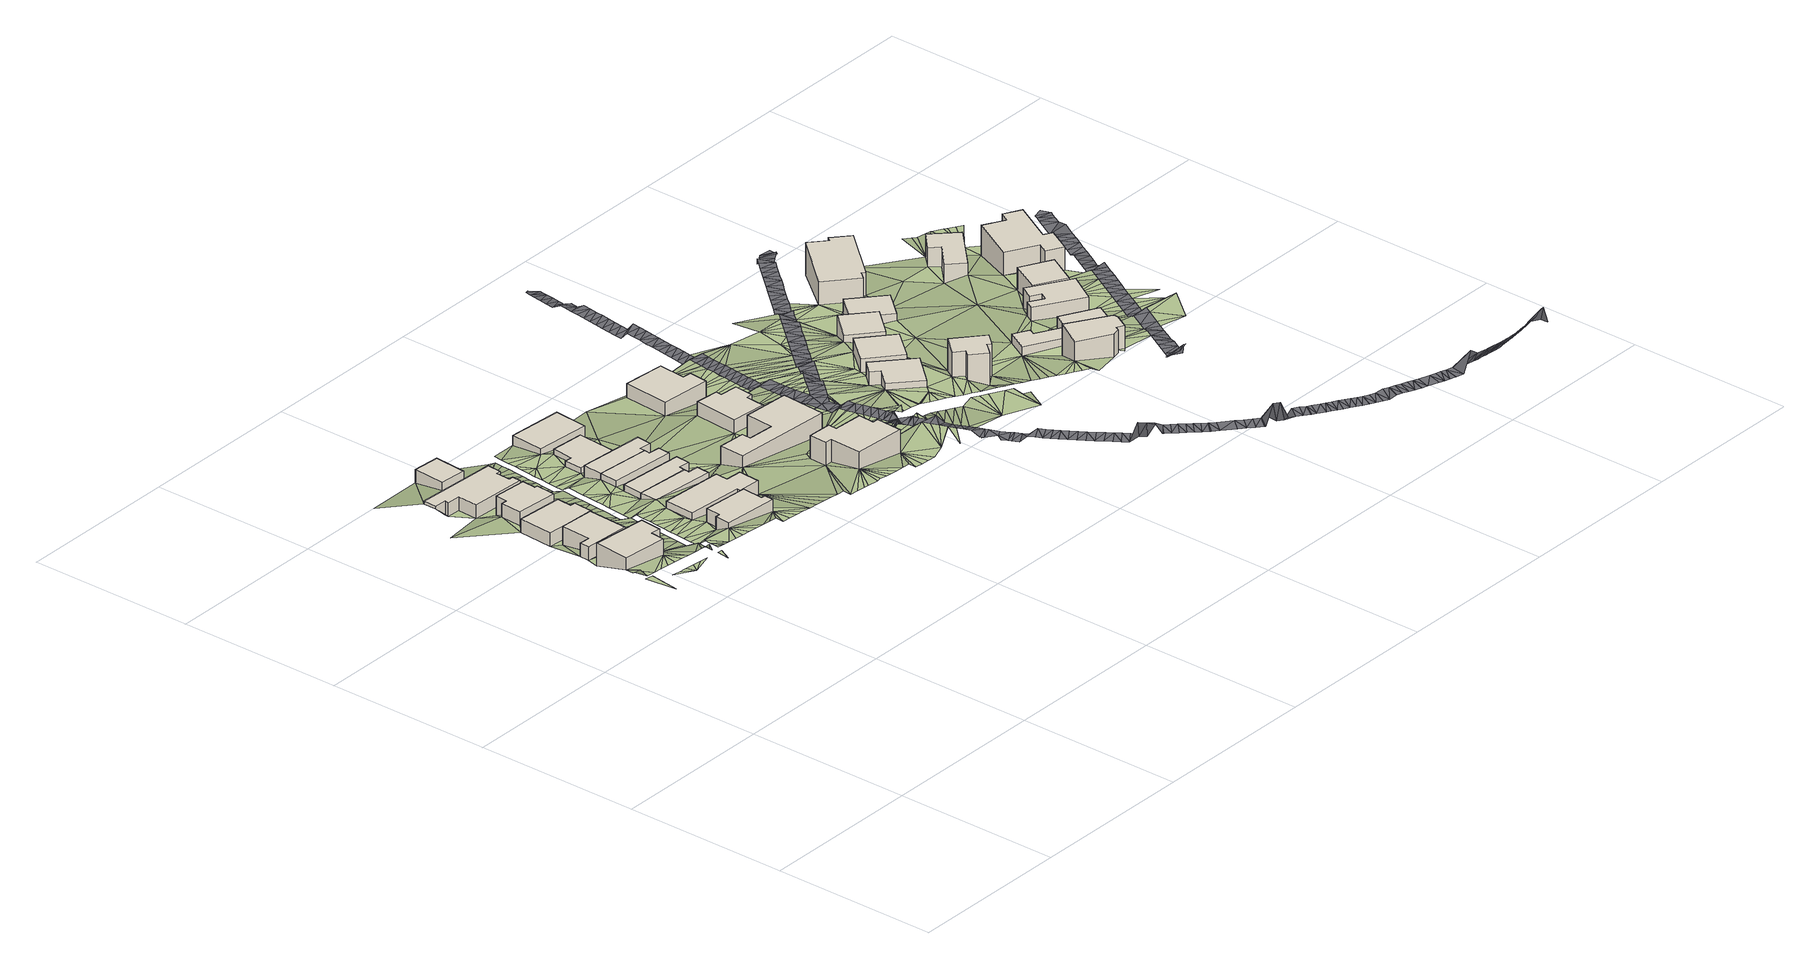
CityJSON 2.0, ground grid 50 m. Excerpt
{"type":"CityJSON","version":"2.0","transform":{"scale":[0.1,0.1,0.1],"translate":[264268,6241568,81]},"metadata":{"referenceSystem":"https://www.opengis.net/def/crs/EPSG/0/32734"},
"CityObjects":{
"building1":{"type":"Building","geometry":[{"type":"MultiSurface","lod":"1","boundaries":[[[0,1,2,3]],[[1,4,5,2]],[[4,6,7,5]],[[6,8,9,7]],[[8,10,11,9]],[[10,0,3,11]],[[3,2,5,7,9,11]]]}]},
"building2":{"type":"Building","geometry":[{"type":"MultiSurface","lod":"1","boundaries":[[[12,13,14,15]],[[13,16,17,14]],[[16,18,19,17]],[[18,20,21,19]],[[20,22,23,21]],[[22,12,15,23]],[[15,14,17,19,21,23]]]}]},
"building3":{"type":"Building","geometry":[{"type":"MultiSurface","lod":"1","boundaries":[[[24,25,26,27]],[[25,28,29,26]],[[28,30,31,29]],[[30,32,33,31]],[[32,34,35,33]],[[34,24,27,35]],[[27,26,29,31,33,35]]]}]},
"building4":{"type":"Building","geometry":[{"type":"MultiSurface","lod":"1","boundaries":[[[36,37,38,39]],[[37,40,41,38]],[[40,42,43,41]],[[42,44,45,43]],[[44,46,47,45]],[[46,48,49,47]],[[48,50,51,49]],[[50,36,39,51]],[[39,38,41,43,45,47,49,51]]]}]},
"building5":{"type":"Building","geometry":[{"type":"MultiSurface","lod":"1","boundaries":[[[52,53,54,55]],[[53,56,57,54]],[[56,58,59,57]],[[58,60,61,59]],[[60,62,63,61]],[[62,64,65,63]],[[64,66,67,65]],[[66,68,69,67]],[[68,70,71,69]],[[70,72,73,71]],[[72,74,75,73]],[[74,52,55,75]],[[55,54,57,59,61,63,65,67,69,71,73,75]]]}]},
"building6":{"type":"Building","geometry":[{"type":"MultiSurface","lod":"1","boundaries":[[[76,77,78,79]],[[77,80,81,78]],[[80,82,83,81]],[[82,76,79,83]],[[79,78,81,83]]]}]},
"building7":{"type":"Building","geometry":[{"type":"MultiSurface","lod":"1","boundaries":[[[84,85,86,87]],[[85,88,89,86]],[[88,90,91,89]],[[90,92,93,91]],[[92,94,95,93]],[[94,96,97,95]],[[96,98,99,97]],[[98,84,87,99]],[[87,86,89,91,93,95,97,99]]]}]},
"building8":{"type":"Building","geometry":[{"type":"MultiSurface","lod":"1","boundaries":[[[100,101,102,103]],[[101,104,105,102]],[[104,106,107,105]],[[106,108,109,107]],[[108,110,111,109]],[[110,112,113,111]],[[112,114,115,113]],[[114,100,103,115]],[[103,102,105,107,109,111,113,115]]]}]},
"building9":{"type":"Building","geometry":[{"type":"MultiSurface","lod":"1","boundaries":[[[116,117,118,119]],[[117,120,121,118]],[[120,122,123,121]],[[122,124,125,123]],[[124,126,127,125]],[[126,116,119,127]],[[119,118,121,123,125,127]]]}]},
"building10":{"type":"Building","geometry":[{"type":"MultiSurface","lod":"1","boundaries":[[[116,126,127,119]],[[126,128,129,127]],[[128,130,131,129]],[[130,132,133,131]],[[132,134,135,133]],[[134,116,119,135]],[[119,127,129,131,133,135]]]}]},
"building11":{"type":"Building","geometry":[{"type":"MultiSurface","lod":"1","boundaries":[[[136,137,138,139]],[[137,140,141,138]],[[140,142,143,141]],[[142,144,145,143]],[[144,146,147,145]],[[146,136,139,147]],[[139,138,141,143,145,147]]]}]},
"building12":{"type":"Building","geometry":[{"type":"MultiSurface","lod":"1","boundaries":[[[137,136,139,138]],[[136,148,149,139]],[[148,150,151,149]],[[150,152,153,151]],[[152,154,155,153]],[[154,137,138,155]],[[138,139,149,151,153,155]]]}]},
"building13":{"type":"Building","geometry":[{"type":"MultiSurface","lod":"1","boundaries":[[[156,157,158,159]],[[157,160,161,158]],[[160,162,163,161]],[[162,164,165,163]],[[164,166,167,165]],[[166,156,159,167]],[[159,158,161,163,165,167]]]}]},
"building14":{"type":"Building","geometry":[{"type":"MultiSurface","lod":"1","boundaries":[[[168,169,170,171]],[[169,172,173,170]],[[172,174,175,173]],[[174,168,171,175]],[[171,170,173,175]]]}]},
"building15":{"type":"Building","geometry":[{"type":"MultiSurface","lod":"1","boundaries":[[[176,177,178,179]],[[177,180,181,178]],[[180,182,183,181]],[[182,184,185,183]],[[184,186,187,185]],[[186,188,189,187]],[[188,190,191,189]],[[190,176,179,191]],[[179,178,181,183,185,187,189,191]]]}]},
"building16":{"type":"Building","geometry":[{"type":"MultiSurface","lod":"1","boundaries":[[[192,193,194,195]],[[193,196,197,194]],[[196,198,199,197]],[[198,200,201,199]],[[200,202,203,201]],[[204,205,206,203]],[[205,207,208,206]],[[207,209,210,208]],[[209,211,212,210]],[[211,192,195,212]],[[195,194,197,199,201,203,206,208,210,212]]]}]},
"building17":{"type":"Building","geometry":[{"type":"MultiSurface","lod":"1","boundaries":[[[213,214,215,216]],[[214,217,218,215]],[[217,219,220,218]],[[219,221,222,220]],[[221,223,224,222]],[[223,225,226,224]],[[225,227,228,226]],[[227,213,216,228]],[[216,215,218,220,222,224,226,228]]]}]},
"building18":{"type":"Building","geometry":[{"type":"MultiSurface","lod":"1","boundaries":[[[229,230,231,232]],[[230,233,234,231]],[[233,235,236,234]],[[235,237,238,236]],[[237,239,240,238]],[[239,229,232,240]],[[232,231,234,236,238,240]]]}]},
"building19":{"type":"Building","geometry":[{"type":"MultiSurface","lod":"1","boundaries":[[[241,242,243,244]],[[242,245,246,243]],[[245,247,248,246]],[[247,249,250,248]],[[249,251,252,250]],[[251,241,244,252]],[[244,243,246,248,250,252]]]}]},
"building20":{"type":"Building","geometry":[{"type":"MultiSurface","lod":"1","boundaries":[[[253,254,255,256]],[[254,257,258,255]],[[257,259,260,258]],[[259,253,256,260]],[[256,255,258,260]]]}]},
"building21":{"type":"Building","geometry":[{"type":"MultiSurface","lod":"1","boundaries":[[[261,262,263,264]],[[262,265,266,263]],[[265,267,268,266]],[[267,269,270,268]],[[269,271,272,270]],[[271,273,274,272]],[[273,275,276,274]],[[275,261,264,276]],[[264,263,266,268,270,272,274,276]]]}]},
"building22":{"type":"Building","geometry":[{"type":"MultiSurface","lod":"1","boundaries":[[[277,278,279,280]],[[278,281,282,279]],[[281,283,284,282]],[[283,277,280,284]],[[280,279,282,284]]]}]},
"building23":{"type":"Building","geometry":[{"type":"MultiSurface","lod":"1","boundaries":[[[285,286,287,288]],[[286,289,290,287]],[[289,291,292,290]],[[291,293,294,292]],[[293,295,296,294]],[[295,297,298,296]],[[297,299,300,298]],[[299,285,288,300]],[[288,287,290,292,294,296,298,300]]]}]},
"building24":{"type":"Building","geometry":[{"type":"MultiSurface","lod":"1","boundaries":[[[301,302,303,304]],[[302,305,306,303]],[[305,307,308,306]],[[307,301,304,308]],[[304,303,306,308]]]}]},
"building25":{"type":"Building","geometry":[{"type":"MultiSurface","lod":"1","boundaries":[[[309,310,311,312]],[[310,313,314,311]],[[313,315,316,314]],[[315,317,318,316]],[[317,319,320,318]],[[319,321,322,320]],[[321,323,324,322]],[[323,325,326,324]],[[325,327,328,326]],[[327,309,312,328]],[[312,311,314,316,318,320,322,324,326,328]]]}]},
"building26":{"type":"Building","geometry":[{"type":"MultiSurface","lod":"1","boundaries":[[[329,330,331,332]],[[330,333,334,331]],[[333,335,336,334]],[[335,337,338,336]],[[337,339,340,338]],[[339,341,342,340]],[[341,343,344,342]],[[343,329,332,344]],[[332,331,334,336,338,340,342,344]]]}]},
"building27":{"type":"Building","geometry":[{"type":"MultiSurface","lod":"1","boundaries":[[[345,346,347,348]],[[346,349,350,347]],[[349,351,352,350]],[[351,353,354,352]],[[353,355,356,354]],[[355,357,358,356]],[[357,359,360,358]],[[359,345,348,360]],[[348,347,350,352,354,356,358,360]]]}]},
"building28":{"type":"Building","geometry":[{"type":"MultiSurface","lod":"1","boundaries":[[[361,362,363,364]],[[362,365,366,363]],[[365,367,368,366]],[[367,361,364,368]],[[364,363,366,368]]]}]},
"building29":{"type":"Building","geometry":[{"type":"MultiSurface","lod":"1","boundaries":[[[369,370,371,372]],[[370,373,374,371]],[[373,375,376,374]],[[375,377,378,376]],[[377,379,380,378]],[[379,369,372,380]],[[372,371,374,376,378,380]]]}]},
"building30":{"type":"Building","geometry":[{"type":"MultiSurface","lod":"1","boundaries":[[[381,382,383,384]],[[382,385,386,383]],[[385,387,388,386]],[[387,389,390,388]],[[389,391,392,390]],[[391,393,394,392]],[[393,395,396,394]],[[395,397,398,396]],[[397,399,400,398]],[[399,381,384,400]],[[384,383,386,388,390,392,394,396,398,400]]]}]},
"terrain1":{"type":"TINRelief","geometry":[{"type":"CompositeSurface","lod":"1","boundaries":[[[401,402,403]],[[401,403,404]],[[405,406,1]],[[1,406,407]],[[407,408,1]],[[4,1,408]],[[409,410,411]],[[412,4,408]],[[413,411,410]],[[20,0,414]],[[415,4,412]],[[410,416,413]],[[13,18,16]],[[13,25,18]],[[417,4,415]],[[418,416,410]],[[4,417,419]],[[410,420,418]],[[421,24,48]],[[0,10,414]],[[422,4,419]],[[414,22,20]],[[64,421,48]],[[8,6,4]],[[4,422,8]],[[8,422,423]],[[25,13,28]],[[58,56,60]],[[50,48,24]],[[22,414,10]],[[424,8,423]],[[62,60,64]],[[24,34,50]],[[425,426,427]],[[77,428,53]],[[13,12,28]],[[424,423,429]],[[425,430,426]],[[64,48,44]],[[10,8,431]],[[432,429,433]],[[44,48,46]],[[434,435,433]],[[424,436,8]],[[435,432,433]],[[424,429,432]],[[437,22,10]],[[435,434,438]],[[8,436,439]],[[431,8,439]],[[22,440,12]],[[50,34,36]],[[431,441,10]],[[442,443,444]],[[10,441,445]],[[64,44,66]],[[80,77,53]],[[446,444,447]],[[444,443,447]],[[10,445,437]],[[22,437,448]],[[32,30,34]],[[28,12,449]],[[450,451,446]],[[446,447,450]],[[22,448,440]],[[80,53,52]],[[36,34,30]],[[12,440,449]],[[452,30,28]],[[84,453,451]],[[450,84,451]],[[66,44,42]],[[449,454,28]],[[453,98,455]],[[28,454,456]],[[457,84,450]],[[455,98,458]],[[42,40,37]],[[452,28,456]],[[459,36,30]],[[457,460,84]],[[453,84,98]],[[461,458,94]],[[37,66,42]],[[462,30,452]],[[463,461,100]],[[36,464,37]],[[465,466,463]],[[467,84,460]],[[462,468,30]],[[465,469,466]],[[52,82,80]],[[468,459,30]],[[458,98,94]],[[470,469,465]],[[84,467,471]],[[70,68,74]],[[461,94,100]],[[74,72,70]],[[36,459,472]],[[463,100,465]],[[473,66,37]],[[464,36,472]],[[114,474,470]],[[84,471,475]],[[476,474,114]],[[96,94,98]],[[114,470,465]],[[37,464,473]],[[66,477,68]],[[478,476,117]],[[117,479,478]],[[74,68,480]],[[465,100,114]],[[481,66,473]],[[117,476,114]],[[482,66,481]],[[479,116,483]],[[84,475,85]],[[52,74,484]],[[66,482,477]],[[485,483,486]],[[52,487,82]],[[488,485,486]],[[68,477,480]],[[76,82,489]],[[117,116,479]],[[486,490,488]],[[490,486,491]],[[492,74,480]],[[85,475,493]],[[486,483,116]],[[492,484,74]],[[100,94,101]],[[493,494,85]],[[52,484,495]],[[52,495,496]],[[137,497,491]],[[498,52,496]],[[85,494,499]],[[137,491,486]],[[487,489,82]],[[498,487,52]],[[116,134,486]],[[497,154,500]],[[486,134,140]],[[85,499,501]],[[502,500,154]],[[101,94,92]],[[114,112,117]],[[137,486,140]],[[164,503,502]],[[501,504,85]],[[497,137,154]],[[505,506,507]],[[508,507,506]],[[162,505,503]],[[92,90,88]],[[85,504,509]],[[506,510,508]],[[164,502,154]],[[506,511,510]],[[512,88,85]],[[509,512,85]],[[505,162,506]],[[162,503,164]],[[92,104,101]],[[88,106,92]],[[513,511,168]],[[168,511,506]],[[134,142,140]],[[514,513,168]],[[88,512,106]],[[92,106,104]],[[120,117,112]],[[157,506,162]],[[515,516,514]],[[512,517,106]],[[168,506,157]],[[164,154,166]],[[162,160,157]],[[514,168,515]],[[517,518,106]],[[112,110,108]],[[519,106,518]],[[134,132,142]],[[112,108,120]],[[106,520,108]],[[126,124,122]],[[106,519,521]],[[130,128,126]],[[126,122,130]],[[157,156,168]],[[152,166,154]],[[520,106,190]],[[108,520,190]],[[120,108,190]],[[122,120,188]],[[146,144,136]],[[188,130,122]],[[142,132,522]],[[150,148,136]],[[156,169,168]],[[188,132,130]],[[150,136,144]],[[522,144,142]],[[207,106,521]],[[190,188,120]],[[150,144,522]],[[132,188,522]],[[521,523,207]],[[166,524,156]],[[207,190,106]],[[166,152,524]],[[525,207,523]],[[211,525,526]],[[169,156,524]],[[527,211,526]],[[527,528,211]],[[169,524,172]],[[225,150,522]],[[211,207,525]],[[528,529,211]],[[522,188,225]],[[211,529,530]],[[207,205,190]],[[223,152,150]],[[531,211,530]],[[532,190,205]],[[531,533,211]],[[152,239,524]],[[186,225,188]],[[533,534,211]],[[211,209,207]],[[186,184,182]],[[535,172,524]],[[211,534,536]],[[532,176,190]],[[150,225,223]],[[186,182,180]],[[205,204,532]],[[211,536,192]],[[225,186,180]],[[152,223,239]],[[535,524,239]],[[536,537,192]],[[192,537,538]],[[204,176,532]],[[200,198,204]],[[539,192,538]],[[180,227,225]],[[539,540,192]],[[540,541,192]],[[176,204,198]],[[239,237,535]],[[193,198,196]],[[541,542,192]],[[227,180,177]],[[239,223,221]],[[198,193,543]],[[192,544,193]],[[198,543,176]],[[227,214,213]],[[177,214,227]],[[229,239,221]],[[542,544,192]],[[221,219,217]],[[545,535,237]],[[176,546,177]],[[543,193,547]],[[217,229,221]],[[548,193,549]],[[193,548,547]],[[543,550,176]],[[549,193,551]],[[551,193,552]],[[552,193,553]],[[193,554,553]],[[193,555,554]],[[555,193,544]],[[556,214,177]],[[176,550,557]],[[557,558,176]],[[558,559,176]],[[559,546,176]],[[542,560,544]],[[561,560,542]],[[561,542,562]],[[563,562,542]],[[564,217,214]],[[546,565,177]],[[566,567,563]],[[177,565,568]],[[545,237,235]],[[569,177,568]],[[547,570,543]],[[571,543,570]],[[543,571,572]],[[573,543,572]],[[574,177,569]],[[575,543,573]],[[575,576,543]],[[577,177,574]],[[543,576,578]],[[578,579,543]],[[579,550,543]],[[556,177,577]],[[553,554,580]],[[580,554,581]],[[575,573,582]],[[583,581,554]],[[582,584,575]],[[585,583,554]],[[233,230,235]],[[214,556,586]],[[229,217,587]],[[588,214,586]],[[589,214,588]],[[564,214,589]],[[590,217,564]],[[217,590,591]],[[592,217,591]],[[587,217,592]],[[230,229,593]],[[594,595,596]],[[597,598,599]],[[600,595,601]],[[229,587,602]],[[595,600,596]],[[603,604,597]],[[599,603,597]],[[605,229,602]],[[606,235,230]],[[607,608,601]],[[601,608,600]],[[604,609,610]],[[605,611,229]],[[604,603,609]],[[612,613,610]],[[229,611,593]],[[614,615,607]],[[607,616,608]],[[617,618,619]],[[545,235,620]],[[610,609,621]],[[617,622,618]],[[615,616,607]],[[614,623,624]],[[625,230,593]],[[610,621,612]],[[626,627,628]],[[612,629,613]],[[630,230,625]],[[619,631,617]],[[623,632,633]],[[627,626,634]],[[630,635,230]],[[636,637,638]],[[615,614,639]],[[640,641,632]],[[230,635,606]],[[613,247,642]],[[627,643,644]],[[642,247,645]],[[646,645,247]],[[647,640,636]],[[627,634,643]],[[643,648,644]],[[624,639,614]],[[646,247,619]],[[235,606,620]],[[648,649,650]],[[247,613,629]],[[623,633,624]],[[619,247,631]],[[649,648,643]],[[620,651,545]],[[652,650,653]],[[630,625,654]],[[651,655,545]],[[633,632,641]],[[630,654,635]],[[655,656,545]],[[629,657,247]],[[636,638,647]],[[649,653,650]],[[652,658,659]],[[545,656,660]],[[641,640,647]],[[661,247,657]],[[662,659,663]],[[658,652,653]],[[662,663,664]],[[665,631,242]],[[661,666,247]],[[664,667,668]],[[669,247,666]],[[242,670,665]],[[658,663,659]],[[631,247,242]],[[671,668,672]],[[673,669,674]],[[674,675,673]],[[676,670,242]],[[647,638,677]],[[673,675,678]],[[667,664,663]],[[247,669,673]],[[679,680,671]],[[681,677,638]],[[676,242,682]],[[678,683,673]],[[680,684,685]],[[668,667,672]],[[686,681,638]],[[687,673,683]],[[688,689,685]],[[249,247,673]],[[671,672,679]],[[690,673,687]],[[247,245,242]],[[691,638,692]],[[638,691,686]],[[693,682,254]],[[689,694,695]],[[696,697,695]],[[241,682,242]],[[690,249,673]],[[697,696,698]],[[680,679,684]],[[696,699,698]],[[700,693,701]],[[696,702,699]],[[241,254,682]],[[703,702,696]],[[684,688,685]],[[701,704,700]],[[696,705,703]],[[254,701,693]],[[262,690,706]],[[249,690,262]],[[691,692,707]],[[694,689,688]],[[701,708,704]],[[694,696,695]],[[709,267,706]],[[692,710,707]],[[708,701,711]],[[712,267,709]],[[692,713,710]],[[706,267,262]],[[241,257,254]],[[262,251,249]],[[714,269,712]],[[712,269,267]],[[253,701,254]],[[711,701,253]],[[251,257,241]],[[267,265,262]],[[253,715,711]],[[714,716,269]],[[696,694,717]],[[715,253,718]],[[719,269,716]],[[694,720,717]],[[261,251,262]],[[717,720,721]],[[722,696,717]],[[278,723,718]],[[719,273,269]],[[273,719,724]],[[718,253,278]],[[725,717,721]],[[723,278,726]],[[259,257,251]],[[271,269,273]],[[727,273,724]],[[717,725,728]],[[251,261,259]],[[729,726,278]],[[717,728,722]],[[278,730,729]],[[731,722,728]],[[278,253,281]],[[261,275,732]],[[731,733,722]],[[253,259,281]],[[327,727,734]],[[273,727,327]],[[278,277,730]],[[735,722,733]],[[734,736,327]],[[277,737,730]],[[259,261,738]],[[722,739,740]],[[275,273,327]],[[741,327,736]],[[722,735,739]],[[738,261,732]],[[277,742,737]],[[741,743,299]],[[327,732,275]],[[299,743,744]],[[745,742,277]],[[281,259,738]],[[746,740,739]],[[299,744,747]],[[277,748,745]],[[327,741,299]],[[747,749,299]],[[748,277,750]],[[749,751,299]],[[327,325,732]],[[738,283,281]],[[738,732,325]],[[283,302,277]],[[750,277,752]],[[299,751,285]],[[327,299,297]],[[752,277,302]],[[753,750,752]],[[305,302,283]],[[738,305,283]],[[330,754,753]],[[302,301,752]],[[754,330,755]],[[330,753,752]],[[756,755,330]],[[297,309,327]],[[757,756,330]],[[330,752,301]],[[321,319,323]],[[330,758,757]],[[759,738,325]],[[289,760,291]],[[325,323,359]],[[759,305,738]],[[330,301,333]],[[309,297,295]],[[761,323,319]],[[333,301,307]],[[359,323,761]],[[325,359,357]],[[305,759,307]],[[293,291,762]],[[295,293,309]],[[319,317,761]],[[325,357,759]],[[307,337,333]],[[337,335,333]],[[309,293,763]],[[764,293,762]],[[309,313,310]],[[293,764,763]],[[763,313,309]],[[317,345,761]],[[765,337,307]],[[345,359,761]],[[355,351,357]],[[766,313,763]],[[349,357,351]],[[315,345,317]],[[349,759,357]],[[307,759,379]],[[351,355,353]],[[313,766,767]],[[315,313,767]],[[765,307,379]],[[337,765,339]],[[767,768,315]],[[349,365,759]],[[769,770,771]],[[772,315,768]],[[315,773,345]],[[772,773,315]],[[346,367,349]],[[349,367,365]],[[771,770,774]],[[369,379,759]],[[369,759,365]],[[773,775,345]],[[776,345,775]],[[367,346,361]],[[346,345,777]],[[765,379,375]],[[777,345,776]],[[765,375,339]],[[778,774,779]],[[779,774,770]],[[778,779,780]],[[365,389,369]],[[781,782,780]],[[379,377,375]],[[346,777,783]],[[784,361,346]],[[781,785,782]],[[786,346,783]],[[375,373,339]],[[780,779,781]],[[787,785,781]],[[346,786,788]],[[389,365,789]],[[361,784,362]],[[346,788,784]],[[365,362,393]],[[787,790,791]],[[789,365,393]],[[369,389,387]],[[791,790,792]],[[362,784,793]],[[391,389,789]],[[370,369,387]],[[794,362,793]],[[393,362,395]],[[393,391,789]],[[795,362,794]],[[795,395,362]],[[370,796,373]],[[797,798,373]],[[370,387,796]],[[799,797,373]],[[796,800,373]],[[799,373,801]],[[801,373,800]],[[382,796,387]],[[382,387,385]],[[796,802,800]],[[796,803,802]],[[796,804,803]],[[796,805,804]],[[796,806,805]],[[807,806,796]]]}]},
"road1":{"type":"Road","geometry":[{"type":"MultiSurface","lod":"1","boundaries":[[[631,626,808]],[[665,634,626]],[[808,809,617]],[[665,626,631]],[[649,643,670]],[[670,643,634]],[[665,670,634]],[[631,808,617]],[[809,622,617]],[[682,649,676]],[[693,658,653]],[[649,682,653]],[[676,649,670]],[[663,693,700]],[[658,693,663]],[[682,693,653]],[[667,700,704]],[[663,700,667]],[[711,679,672]],[[672,667,708]],[[711,684,679]],[[684,715,718]],[[715,684,711]],[[684,718,688]],[[711,672,708]],[[704,708,667]],[[688,718,694]],[[721,720,729]],[[723,720,694]],[[729,725,721]],[[726,720,723]],[[726,729,720]],[[725,737,728]],[[737,725,730]],[[730,725,729]],[[731,737,742]],[[728,737,731]],[[745,735,733]],[[733,731,745]],[[748,739,735]],[[753,746,739]],[[750,739,748]],[[748,735,745]],[[742,745,731]],[[723,694,718]],[[753,810,746]],[[755,811,810]],[[810,753,754]],[[753,739,750]],[[756,811,755]],[[755,810,754]],[[811,756,812]],[[812,756,813]],[[814,815,816]],[[813,758,815]],[[816,815,758]],[[817,818,819]],[[819,818,814]],[[816,819,814]],[[758,813,757]],[[756,757,813]],[[820,821,817]],[[822,823,821]],[[821,820,824]],[[820,817,819]],[[823,822,825]],[[824,822,821]],[[822,826,825]],[[827,825,828]],[[829,830,831]],[[831,827,832]],[[828,832,827]],[[830,833,834]],[[833,830,829]],[[829,831,832]],[[825,826,828]],[[835,833,836]],[[837,834,838]],[[834,839,838]],[[839,834,833]],[[839,833,835]],[[840,841,842]],[[841,835,836]],[[840,842,843]],[[844,841,836]],[[842,845,843]],[[843,845,846]],[[841,844,842]]]}]},
"road2":{"type":"Road","geometry":[{"type":"MultiSurface","lod":"1","boundaries":[[[579,642,550]],[[576,610,578]],[[579,578,613]],[[847,548,549]],[[551,847,549]],[[847,552,553]],[[551,552,847]],[[571,847,572]],[[847,570,547]],[[570,847,571]],[[582,573,847]],[[847,547,548]],[[847,584,582]],[[847,573,572]],[[575,584,598]],[[576,575,604]],[[809,574,569]],[[568,809,569]],[[808,577,574]],[[644,589,588]],[[589,650,564]],[[556,644,586]],[[588,586,644]],[[577,628,556]],[[565,809,568]],[[546,619,565]],[[559,646,546]],[[645,558,557]],[[550,645,557]],[[559,558,645]],[[618,622,809]],[[644,648,589]],[[628,577,808]],[[809,808,574]],[[626,628,808]],[[556,627,644]],[[556,628,627]],[[809,565,618]],[[650,589,648]],[[580,847,553]],[[848,637,849]],[[849,640,567]],[[850,851,852]],[[853,852,854]],[[848,853,855]],[[623,561,632]],[[614,560,561]],[[632,562,563]],[[567,632,563]],[[561,562,632]],[[614,561,623]],[[854,852,851]],[[856,857,858]],[[859,860,857]],[[857,861,858]],[[862,858,863]],[[640,632,567]],[[849,636,640]],[[855,853,854]],[[862,855,854]],[[636,849,637]],[[637,848,855]],[[854,858,862]],[[847,581,583]],[[847,583,585]],[[864,585,554]],[[595,554,555]],[[585,864,847]],[[578,610,613]],[[618,565,619]],[[642,579,613]],[[619,546,646]],[[645,550,642]],[[645,646,559]],[[584,847,598]],[[581,847,580]],[[595,594,554]],[[555,601,595]],[[594,864,554]],[[601,555,607]],[[614,607,544]],[[544,560,614]],[[604,610,576]],[[597,604,575]],[[596,864,594]],[[598,847,599]],[[575,598,597]],[[555,544,607]],[[592,591,662]],[[587,592,662]],[[662,602,587]],[[668,605,602]],[[605,671,611]],[[593,611,680]],[[625,593,685]],[[635,654,695]],[[697,606,635]],[[689,654,625]],[[591,590,652]],[[591,652,659]],[[591,659,662]],[[671,605,668]],[[664,602,662]],[[668,602,664]],[[655,651,699]],[[620,699,651]],[[689,625,685]],[[698,620,606]],[[680,685,593]],[[671,680,611]],[[656,655,699]],[[652,590,650]],[[656,703,660]],[[865,866,867]],[[868,869,867]],[[870,871,869]],[[660,705,865]],[[872,873,874]],[[875,873,872]],[[876,877,875]],[[877,878,879]],[[871,870,874]],[[654,689,695]],[[590,564,650]],[[606,697,698]],[[620,698,699]],[[702,703,656]],[[703,705,660]],[[656,699,702]],[[880,881,882]],[[883,884,881]],[[885,886,887]],[[884,888,886]],[[867,866,868]],[[705,866,865]],[[697,635,695]],[[889,874,870]],[[874,889,872]],[[878,877,876]],[[875,872,890]],[[868,870,869]],[[891,880,882]],[[879,878,891]],[[883,888,884]],[[887,886,888]],[[881,880,883]],[[882,879,891]],[[876,875,890]],[[885,887,892]],[[893,894,895]],[[896,894,893]],[[897,898,899]],[[899,900,901]],[[895,902,903]],[[904,905,906]],[[907,908,901]],[[909,905,904]],[[909,910,911]],[[906,908,912]],[[898,897,896]],[[893,913,896]],[[893,895,903]],[[900,899,914]],[[914,899,898]],[[913,898,896]],[[907,912,908]],[[901,900,907]],[[912,904,906]],[[909,915,910]],[[916,911,910]],[[909,904,915]],[[903,902,892]],[[902,885,892]],[[917,918,859]],[[919,920,921]],[[920,922,921]],[[923,924,919]],[[925,926,927]],[[928,926,925]],[[929,930,931]],[[922,920,931]],[[928,930,932]],[[920,919,924]],[[919,933,923]],[[934,935,936]],[[937,934,936]],[[938,939,940]],[[934,937,939]],[[941,940,942]],[[923,943,944]],[[943,923,933]],[[944,943,945]],[[945,935,934]],[[945,943,935]],[[939,938,934]],[[940,941,938]],[[942,946,941]],[[947,948,949]],[[948,950,951]],[[952,953,949]],[[947,949,953]],[[954,955,952]],[[956,957,958]],[[959,951,950]],[[960,948,947]],[[956,959,957]],[[960,950,948]],[[954,961,955]],[[962,963,964]],[[965,963,962]],[[929,932,930]],[[931,966,929]],[[931,920,966]],[[926,928,932]],[[953,952,955]],[[955,964,967]],[[926,965,927]],[[963,965,968]],[[967,964,963]],[[926,968,965]],[[955,961,964]],[[969,970,971]],[[972,973,974]],[[975,969,971]],[[972,976,973]],[[977,978,979]],[[979,980,977]],[[970,981,982]],[[969,975,974]],[[981,980,982]],[[973,976,983]],[[977,942,978]],[[984,985,986]],[[987,988,985]],[[984,986,983]],[[987,989,988]],[[969,990,970]],[[969,974,991]],[[983,986,992]],[[992,973,983]],[[974,973,991]],[[942,977,946]],[[993,980,981]],[[994,988,995]],[[996,985,988]],[[977,980,993]],[[986,985,996]],[[990,981,970]],[[997,998,995]],[[999,998,997]],[[1000,1001,1002]],[[998,999,1001]],[[1000,1002,1003]],[[1001,1000,1004]],[[1004,998,1001]],[[1005,1006,1003]],[[1007,1006,1005]],[[1006,1000,1003]],[[1003,1008,1005]],[[995,998,994]],[[995,988,989]],[[1009,1010,1011]],[[1012,1013,1009]],[[1012,1014,1015]],[[1016,1015,1017]],[[1009,1014,1012]],[[1010,1009,1013]],[[1018,1019,1020]],[[1021,1018,1022]],[[1011,1021,1023]],[[1021,1011,1010]],[[1023,1021,1022]],[[1019,1018,1021]],[[1024,1025,1026]],[[1027,1025,1028]],[[1029,1024,1030]],[[1024,1026,1030]],[[1030,1031,1029]],[[1015,1032,1012]],[[1033,1028,1017]],[[1015,1016,1032]],[[1028,1033,1027]],[[1016,1017,1028]],[[1025,1034,1028]],[[1025,1024,1034]],[[1035,1036,1037]],[[1036,1038,1037]],[[1039,1040,1041]],[[1036,1035,1041]],[[1042,1043,1039]],[[1038,918,1037]],[[857,860,861]],[[863,858,861]],[[860,859,918]],[[1043,1042,1044]],[[918,917,1037]],[[1045,1046,1047]],[[1048,1045,1049]],[[1020,1048,1049]],[[1020,1050,1048]],[[1020,1019,1050]],[[1046,1045,1048]],[[1051,1036,1041]],[[1041,1040,1051]],[[1052,1043,1047]],[[1052,1047,1046]],[[1039,1043,1040]],[[1047,1043,1044]],[[1053,1031,1054]],[[1055,1056,1057]],[[1058,1055,1057]],[[1059,1060,1061]],[[1058,1061,1060]],[[1062,1059,1061]],[[1063,1064,1065]],[[1066,1067,1064]],[[1056,1055,1065]],[[1058,1068,1055]],[[1058,1060,1068]],[[1055,1063,1065]],[[1062,1069,1059]],[[1070,1071,1072]],[[1073,1071,1070]],[[957,1074,958]],[[959,1075,957]],[[959,950,1075]],[[1074,1073,958]],[[1069,1076,1059]],[[1076,1069,1077]],[[1076,1077,1078]],[[1071,1077,1072]],[[1071,1078,1077]],[[1073,1079,1071]],[[1073,1074,1079]],[[1080,1081,1082]],[[1083,1081,1080]],[[1066,1083,1067]],[[1066,1064,1084]],[[1064,1063,1084]],[[1066,1085,1083]],[[1031,1053,1029]],[[1085,1081,1083]],[[1086,1054,1081]],[[1086,1053,1054]],[[1082,1081,1054]]]}]},
"road3":{"type":"Road","geometry":[{"type":"MultiSurface","lod":"1","boundaries":[[[1087,1088,1089]],[[1090,1089,1091]],[[1090,1092,1093]],[[1094,1093,1095]],[[1095,1096,1094]],[[1091,1089,1088]],[[1097,1091,1088]],[[1092,1098,1093]],[[1099,1096,1095]],[[1099,1100,1096]],[[1098,1095,1093]],[[1100,1099,1101]],[[1102,764,762]],[[1102,763,764]],[[1100,1101,762]],[[769,763,1102]],[[763,771,766]],[[763,769,771]],[[766,771,774]],[[1102,762,1103]],[[1101,1103,762]],[[1092,1090,1091]],[[780,772,768]],[[782,773,772]],[[768,767,778]],[[774,778,767]],[[782,772,780]],[[780,768,778]],[[773,782,785]],[[777,776,791]],[[785,776,775]],[[777,791,783]],[[786,783,792]],[[785,787,776]],[[775,773,785]],[[766,774,767]],[[792,783,791]],[[1104,784,788]],[[792,1105,786]],[[1105,1104,788]],[[1106,784,1104]],[[786,1105,788]],[[784,1106,793]],[[795,794,1107]],[[1108,1109,795]],[[794,793,1110]],[[1109,1111,1112]],[[1113,1114,1112]],[[1107,1115,795]],[[1107,794,1110]],[[793,1106,1110]],[[1111,1109,1108]],[[1113,1116,1114]],[[1112,1111,1113]],[[1108,795,1115]],[[1117,1116,1118]],[[1116,1117,1114]],[[1119,1120,1121]],[[1122,1123,1124]],[[1119,1124,1123]],[[1118,1121,1120]],[[1124,1125,1122]],[[1121,1124,1119]],[[1120,1117,1118]],[[1122,1125,1126]],[[1127,1126,1128]],[[1127,1129,1130]],[[1129,1131,1130]],[[1132,1127,1128]],[[1126,1125,1128]],[[1127,1132,1129]],[[1133,1134,1135]],[[1136,1131,1129]],[[1131,1136,1134]],[[1135,1134,1137]],[[1138,1133,1135]],[[1137,1134,1136]],[[776,787,791]]]}]}
},
"vertices":[
[134,1137,218],[124,1029,251],[124,1029,287],[134,1137,287],[261,1017,239],[261,1017,287],[265,1059,218],[265,1059,287],[294,1056,218],[294,1056,287],[300,1122,218],[300,1122,287],
[288,1285,202],[182,1291,202],[182,1291,259],[288,1285,259],[177,1199,218],[177,1199,259],[144,1201,218],[144,1201,259],[143,1171,218],[143,1171,259],[282,1163,218],[282,1163,259],
[164,1416,202],[156,1311,202],[156,1311,243],[164,1416,243],[312,1300,202],[312,1300,243],[316,1360,202],[316,1360,243],[300,1361,202],[300,1361,243],[303,1406,202],[303,1406,243],
[318,1432,202],[322,1491,202],[322,1491,243],[318,1432,243],[313,1492,202],[313,1492,243],[316,1534,184],[316,1534,243],[214,1541,184],[214,1541,243],[211,1504,202],[211,1504,243],[193,1505,202],[193,1505,243],[189,1441,202],[189,1441,243],
[345,1675,184],[98,1688,217],[98,1688,225],[345,1675,225],[96,1647,217],[96,1647,225],[133,1645,184],[133,1645,225],[132,1634,184],[132,1634,225],[173,1632,184],[173,1632,225],[170,1571,184],[170,1571,225],[339,1562,184],[339,1562,225],[340,1589,184],[340,1589,225],[327,1589,184],[327,1589,225],[329,1633,184],[329,1633,225],[343,1632,184],[343,1632,225],
[311,1820,168],[231,1826,168],[231,1826,209],[311,1820,209],[224,1730,184],[224,1730,209],[304,1724,184],[304,1724,209],
[504,997,218],[670,985,197],[670,985,233],[504,997,233],[672,1013,197],[672,1013,233],[659,1014,197],[659,1014,233],[664,1078,171],[664,1078,233],[525,1088,192],[525,1088,233],[521,1042,192],[521,1042,233],[508,1043,192],[508,1043,233],
[510,1125,192],[681,1114,171],[681,1114,212],[510,1125,212],[680,1102,171],[680,1102,212],[748,1098,171],[748,1098,212],[752,1163,171],[752,1163,212],[703,1166,171],[703,1166,212],[706,1204,171],[706,1204,212],[515,1216,192],[515,1216,212],
[534,1317,172],[531,1263,192],[531,1263,191],[534,1317,191],[726,1246,171],[726,1246,191],[729,1287,150],[729,1287,191],[697,1289,150],[697,1289,191],[698,1305,150],[698,1305,191],
[700,1323,150],[700,1323,191],[734,1320,150],[734,1320,191],[737,1363,150],[737,1363,191],[539,1378,172],[539,1378,191],
[709,1448,150],[545,1461,172],[545,1461,191],[709,1448,191],[541,1405,172],[541,1405,191],[739,1390,150],[739,1390,191],[742,1427,150],[742,1427,191],[707,1430,150],[707,1430,191],
[710,1463,150],[710,1463,191],[746,1460,150],[746,1460,191],[750,1504,150],[750,1504,191],[550,1520,155],[550,1520,191],
[691,1649,130],[590,1656,155],[590,1656,171],[691,1649,171],[585,1592,155],[585,1592,171],[562,1594,155],[562,1594,171],[559,1540,155],[559,1540,171],[683,1532,130],[683,1532,171],
[569,1682,155],[734,1669,130],[734,1669,171],[569,1682,171],[742,1770,112],[742,1770,171],[577,1783,141],[577,1783,171],
[1131,1198,140],[1139,1332,120],[1139,1332,206],[1131,1198,206],[998,1340,137],[998,1340,206],[993,1255,158],[993,1255,206],[913,1260,158],[913,1260,206],[914,1288,137],[914,1288,206],[832,1293,150],[832,1293,206],[828,1216,171],[828,1216,206],
[1165,963,157],[1169,1042,140],[1169,1042,227],[1165,963,227],[1151,1043,140],[1151,1043,227],[1154,1091,140],[1154,1091,227],[1065,1096,158],[1065,1096,227],[1066,1121,158],[1066,1122,227],[1066,1122,158],[994,1125,158],[994,1125,227],[991,1071,158],[991,1071,227],[1013,1070,158],[1013,1070,227],[1008,972,176],[1008,972,227],
[1106,1429,137],[1124,1428,137],[1124,1428,178],[1106,1429,178],[1129,1486,137],[1129,1486,178],[1075,1491,137],[1075,1491,178],[1076,1509,137],[1076,1509,178],[1006,1515,137],[1006,1515,178],[995,1381,137],[995,1381,178],[1101,1371,137],[1101,1371,178],
[1136,1592,95],[1141,1649,95],[1141,1649,153],[1136,1592,153],[1115,1651,112],[1115,1651,153],[1121,1733,112],[1121,1733,153],[994,1743,112],[994,1743,153],[983,1604,112],[983,1604,153],
[1496,1349,96],[1462,1311,96],[1462,1311,137],[1496,1349,137],[1486,1290,96],[1486,1290,137],[1442,1241,118],[1442,1241,137],[1523,1168,118],[1523,1168,137],[1601,1256,118],[1601,1256,137],
[1570,1453,96],[1500,1371,96],[1500,1371,137],[1570,1453,137],[1593,1292,96],[1593,1292,137],[1663,1375,75],[1663,1375,137],
[1650,1202,96],[1603,1148,118],[1603,1148,193],[1650,1202,193],[1630,1125,118],[1630,1125,193],[1616,1109,118],[1616,1109,193],[1662,1070,96],[1662,1070,193],[1692,1105,96],[1692,1105,193],[1702,1096,96],[1702,1096,193],[1733,1132,96],[1733,1132,193],
[1662,1584,54],[1593,1505,96],[1593,1505,116],[1662,1584,116],[1678,1433,75],[1678,1433,116],[1747,1512,75],[1747,1512,116],
[1965,900,107],[1988,906,107],[1988,906,176],[1965,900,176],[1995,919,107],[1995,919,176],[2016,907,107],[2016,907,176],[2040,951,107],[2040,951,176],[2040,964,107],[2040,964,176],[1919,1038,82],[1919,1038,176],[1868,953,119],[1868,953,176],
[1764,1647,54],[1700,1573,54],[1700,1573,95],[1764,1647,95],[1794,1492,75],[1794,1492,95],[1858,1566,54],[1858,1566,95],
[2051,983,107],[2070,1019,107],[2070,1019,123],[2051,983,123],[2085,1011,107],[2085,1011,123],[2118,1073,82],[2118,1073,123],[2011,1130,82],[2011,1130,123],[1983,1080,82],[1983,1080,123],[1904,1123,82],[1904,1123,123],[1913,1140,82],[1913,1140,123],[1867,1165,96],[1867,1165,123],[1832,1100,96],[1832,1100,123],
[1891,1877,24],[1755,1722,54],[1755,1722,123],[1891,1877,123],[1843,1645,54],[1843,1645,123],[1861,1666,54],[1861,1666,123],[1870,1658,54],[1870,1658,123],[1997,1804,24],[1997,1804,123],[1947,1847,24],[1947,1847,123],[1938,1836,24],[1938,1836,123],
[2141,1131,74],[2193,1218,74],[2193,1218,123],[2141,1131,123],[2068,1292,61],[2068,1292,123],[2044,1252,82],[2044,1252,123],[2074,1234,82],[2074,1234,123],[2062,1213,82],[2062,1213,123],[2020,1238,82],[2020,1238,123],[2004,1212,82],[2004,1212,123],
[2188,1235,74],[2238,1326,50],[2238,1326,119],[2188,1235,119],[2146,1375,50],[2146,1375,119],[2097,1285,61],[2097,1285,119],
[2109,1512,61],[2224,1624,28],[2224,1624,97],[2109,1512,97],[2156,1692,28],[2156,1692,97],[2105,1642,39],[2105,1642,97],[2130,1617,39],[2130,1617,97],[2066,1555,39],[2066,1555,97],
[2384,1552,18],[2333,1580,28],[2333,1580,119],[2384,1552,119],[2317,1551,28],[2317,1551,119],[2254,1585,28],[2254,1585,119],[2181,1452,50],[2181,1452,119],[2273,1402,50],[2273,1402,119],[2257,1372,50],[2257,1372,119],[2305,1346,50],[2305,1346,119],[2343,1417,50],[2343,1417,119],[2318,1431,50],[2318,1431,119],
[122,939,268],[97,942,268],[109,848,268],[147,937,239],[101,986,268],[126,983,268],[151,981,239],[176,978,239],[196,932,239],[254,899,239],[221,929,239],[201,976,239],[246,927,239],[254,1147,218],[226,973,239],[271,924,239],[251,971,239],[296,922,239],[276,968,239],[321,919,239],[6,1522,217],[300,966,239],[325,963,239],[393,1008,218],[384,900,218],[374,914,239],[361,915,239],[19,1791,200],[350,961,239],[385,913,218],[400,1082,192],[391,984,218],[365,959,239],[378,958,239],[390,969,218],[396,1033,192],[407,1156,192],[389,957,218],[398,1057,192],[411,1205,192],[402,1107,192],[411,955,218],[422,953,218],[412,967,218],[405,1131,192],[413,982,218],[434,952,218],[409,1180,192],[413,1229,192],[449,951,218],[415,1006,218],[420,1303,172],[418,1031,192],[416,1254,192],[420,1055,192],[418,1278,172],[474,948,218],[422,1080,192],[429,1401,172],[499,946,218],[424,1105,192],[425,1352,172],[426,1129,192],[433,1450,172],[505,1147,192],[429,1154,192],[523,943,218],[427,1376,172],[431,1178,192],[433,1203,192],[548,941,218],[431,1426,172],[438,1499,172],[435,1227,192],[573,938,218],[438,1252,192],[445,1573,155],[440,1276,172],[442,1301,172],[447,1597,155],[440,1524,155],[442,1548,155],[446,1350,172],[451,1646,155],[449,1375,172],[505,1395,172],[460,1745,155],[451,1399,172],[462,1769,140],[453,1424,172],[455,1448,172],[449,1622,155],[597,936,218],[622,934,218],[453,1671,155],[456,1696,155],[460,1497,172],[458,1720,155],[647,931,197],[462,1522,155],[672,929,197],[464,1546,155],[466,1571,155],[696,926,197],[469,1595,155],[505,1644,155],[471,1620,155],[473,1644,155],[721,924,197],[475,1669,155],[478,1694,155],[746,921,197],[480,1718,155],[482,1743,155],[577,1783,140],[484,1767,155],[770,919,197],[795,916,197],[820,914,197],[755,1147,171],[844,911,197],[755,1395,150],[869,909,197],[755,1644,130],[894,907,176],[918,904,176],[943,902,176],[958,900,176],[992,897,176],[1005,899,176],[1026,894,176],[1005,1147,158],[1040,893,176],[1063,891,176],[903,1803,86],[1087,890,176],[1111,888,176],[1135,886,157],[1158,884,157],[1182,882,157],[1206,880,157],[1255,899,157],[1255,1147,140],[1324,1022,157],[1146,1775,70],[1262,1272,120],[1293,1093,140],[1294,1090,140],[1294,1088,140],[1273,1203,140],[1296,1085,140],[1297,1083,140],[1298,1081,140],[1311,1058,140],[1316,1044,140],[1249,1392,120],[1267,1225,140],[1267,1228,140],[1264,1250,140],[1332,999,157],[1340,976,157],[1348,953,157],[1349,952,157],[1246,1453,120],[1260,1285,120],[1301,873,157],[1357,932,157],[1256,1317,120],[1256,1318,120],[1293,1096,140],[1293,1098,140],[1293,1101,140],[1293,1104,140],[1253,1352,120],[1291,1124,140],[1288,1137,140],[1251,1367,120],[1283,1159,140],[1278,1181,140],[1300,1079,140],[1302,1077,140],[1294,1106,140],[1304,1075,140],[1295,1109,140],[1305,1075,140],[1246,1416,120],[1246,1524,95],[1246,1418,120],[1246,1436,120],[1246,1470,120],[1246,1505,120],[1246,1522,95],[1255,1608,95],[1351,1075,140],[1352,1073,140],[1354,1076,140],[1334,1135,140],[1335,1128,140],[1341,1129,140],[1357,1076,140],[1357,1059,140],[1248,1545,95],[1348,1130,140],[1331,1147,140],[1250,1566,95],[1263,1692,95],[1365,1036,140],[1373,1079,140],[1364,1133,140],[1326,1169,140],[1253,1587,95],[1383,1136,118],[1321,1191,140],[1373,1013,157],[1405,1078,118],[1385,1081,118],[1317,1331,120],[1304,1290,120],[1305,1278,120],[1265,1712,95],[1380,1136,140],[1301,1313,120],[1382,991,140],[1442,1065,118],[1257,1629,95],[1295,1373,120],[1293,1396,120],[1295,1372,120],[1386,1136,118],[1255,1644,95],[1326,1341,120],[1389,968,140],[1463,1054,118],[1309,1388,120],[1261,1671,95],[1406,929,140],[1414,910,140],[1505,899,140],[1425,1074,118],[1397,949,140],[1484,1042,118],[1315,1213,140],[1325,1406,120],[1290,1419,120],[1310,1234,140],[1308,1255,140],[1505,1031,118],[1290,1436,120],[1340,1424,120],[1290,1453,120],[1268,1733,95],[1290,1470,120],[1356,1442,120],[1259,1650,95],[1268,1734,95],[1271,1758,95],[1389,1136,118],[1372,1460,120],[1290,1505,120],[1274,1782,70],[1414,1132,118],[1290,1521,95],[1388,1478,96],[1292,1541,95],[1342,1359,120],[1439,1128,118],[1404,1496,96],[1294,1562,95],[1442,1127,118],[1358,1377,120],[1296,1582,95],[1419,1514,96],[1505,1147,118],[1445,1126,118],[1448,1125,118],[1373,1395,120],[1526,1020,140],[1468,1113,118],[1435,1532,75],[1299,1603,95],[1546,1008,140],[1389,1413,96],[1489,1102,118],[1451,1550,75],[1301,1624,95],[1567,997,140],[1510,1091,118],[1467,1567,75],[1303,1645,95],[1531,1079,118],[1609,974,140],[1610,854,140],[1405,1431,96],[1483,1585,75],[1305,1666,95],[1424,1746,75],[1307,1687,95],[1309,1708,95],[1311,1728,95],[1421,1449,96],[1505,1395,96],[1315,1752,95],[1318,1775,70],[1437,1467,96],[1321,1799,70],[1552,1068,118],[1630,963,140],[1452,1485,96],[1573,1057,118],[1651,951,119],[1468,1503,96],[1594,1045,118],[1672,940,119],[1635,1022,119],[1484,1520,75],[1656,1011,119],[1505,1644,75],[1500,1538,75],[1677,1000,119],[1498,1603,75],[1514,1621,75],[1522,1728,75],[1516,1556,75],[1698,988,119],[1530,1639,75],[1531,1574,75],[1719,977,119],[1546,1657,75],[1547,1592,75],[1563,1610,75],[1561,1675,75],[1755,1147,96],[1577,1693,75],[1740,965,119],[1593,1711,75],[1761,954,119],[1579,1628,75],[1755,1395,75],[1609,1729,75],[1542,1836,51],[1781,943,119],[1594,1646,75],[1802,931,119],[1823,920,119],[1610,1664,75],[1625,1747,75],[1844,908,119],[1626,1682,75],[1865,897,119],[1642,1700,54],[1886,886,107],[1755,1644,54],[1658,1718,54],[1673,1736,54],[1689,1754,54],[1705,1771,34],[1721,1789,34],[1737,1807,34],[2006,1395,61],[2006,899,107],[2006,1147,82],[2111,896,107],[2136,940,100],[2124,918,107],[2006,1644,39],[2148,961,100],[2172,1005,100],[2184,1027,74],[2174,918,100],[2256,899,100],[2186,940,100],[2196,1048,74],[2209,1070,74],[2211,983,100],[2221,1092,74],[2233,1114,74],[2245,1135,74],[2223,1005,100],[2331,993,100],[2235,1027,74],[2332,1025,74],[2247,1049,74],[2257,1157,74],[2293,1222,74],[2259,1070,74],[2269,1179,74],[2271,1092,74],[2281,1201,74],[2256,1395,50],[2352,1066,74],[2283,1114,74],[2295,1136,74],[2306,1244,74],[2318,1266,74],[2330,1288,50],[2256,1644,28],[2226,1796,14],[2207,1812,14],[2238,1787,14],[2266,1764,28],[2265,1765,28],[2267,1764,28],[2267,1763,28],[2296,1746,28],[2305,1741,28],[2324,1729,28],[2343,1718,28],
[1289,1356,120],[1278,1320,120],[1640,1765,54],[1656,1783,34],[1672,1801,34],[1688,1818,34],[1719,1854,34],[1704,1836,34],[1752,1825,34],[1751,1890,34],[1735,1872,34],[1768,1843,34],[1784,1861,34],[1767,1908,34],[1816,1897,34],[1783,1926,34],[1800,1879,34],[1798,1944,34],[1831,1915,34],[1814,1962,34],[1847,1933,34],[1879,1969,34],[1846,1998,34],[1830,1980,34],[1863,1951,34],[1892,1984,24],[1862,2016,34],[1884,2031,9],[1907,1994,24],[1863,2017,18],[1865,2019,18],[1866,2020,18],[1911,2048,9],[1901,2042,9],[1934,2011,24],[1912,2049,9],[1925,2005,24],[1947,2019,9],[1948,2046,9],
[1320,1098,140],[1373,893,157],[1365,913,157],[1382,867,140],[1386,864,140],[1384,867,140],[1381,873,140],[1388,864,140],[1422,890,140],[1405,821,140],[1414,805,140],[1418,842,140],[1419,796,140],[1457,818,140],[1452,827,140],[1426,880,140],[1438,852,140],[1350,1080,140],[1278,1805,70],[1325,1823,70],[1281,1829,70],[1328,1847,70],[1284,1853,70],[1331,1870,70],[1288,1876,70],[1338,1918,70],[1294,1924,70],[1291,1900,70],[1298,1948,70],[1345,1965,70],[1301,1971,70],[1348,1989,70],[1304,1995,70],[1355,2036,44],[1311,2042,44],[1308,2019,44],[1358,2060,44],[1314,2066,44],[1321,2113,44],[1318,2090,44],[1365,2107,44],[1361,2084,44],[1335,1894,70],[1341,1941,70],[1351,2013,70],[1368,2131,44],[1375,2178,44],[1331,2185,44],[1328,2161,44],[1334,2208,44],[1338,2232,44],[1381,2226,29],[1341,2256,44],[1388,2273,14],[1344,2279,25],[1324,2137,44],[1371,2155,44],[1398,2344,14],[1354,2351,25],[1351,2327,25],[1391,2297,14],[1348,2303,25],[1356,2364,25],[1401,2367,14],[1359,2380,25],[1395,2321,14],[1378,2202,44],[1385,2250,29],[1400,2358,14],[1383,2395,14],[1429,778,140],[1467,800,140],[2228,62,212],[2226,109,212],[2212,67,212],[2210,68,212],[2274,93,212],[2242,104,212],[2142,96,212],[2160,136,212],[2141,96,212],[2159,89,212],[2193,122,212],[2176,82,212],[2193,75,212],[2176,129,212],[2261,51,212],[2322,78,212],[2294,41,212],[2310,36,212],[2312,35,212],[2344,73,212],[2335,30,212],[2358,25,274],[2367,68,212],[2381,20,258],[2277,46,212],[2291,88,212],[2307,83,212],[2390,63,205],[2062,185,204],[2025,156,204],[2040,148,204],[2033,203,204],[2010,165,204],[2055,139,204],[2077,176,204],[2070,130,204],[2091,168,204],[1980,183,204],[2003,221,204],[1969,190,204],[1995,174,204],[2048,194,204],[2072,129,204],[2106,112,204],[2125,152,204],[2089,121,204],[2124,104,204],[2210,116,212],[2108,160,204],[2143,144,212],[2471,53,205],[2452,10,258],[2468,9,258],[2514,8,258],[2514,52,205],[2492,8,258],[2470,9,258],[2517,8,258],[2412,59,205],[2404,16,258],[2406,15,258],[2422,14,258],[2442,56,205],[2437,12,258],[2531,10,258],[2545,11,258],[2559,13,258],[2540,55,205],[2573,14,258],[2568,58,205],[2574,14,258],[2457,54,205],[2493,52,205],[2526,54,205],[2426,57,205],[2590,61,205],[2596,18,258],[2554,57,205],[2619,21,258],[2612,64,205],[2620,21,258],[2645,71,209],[2636,24,266],[2653,28,266],[2660,29,266],[2628,68,205],[2682,56,209],[2652,72,209],[2676,77,209],[2684,34,209],[1586,537,158],[1608,581,158],[1573,554,158],[1634,546,150],[1621,563,158],[1599,520,217],[1612,502,217],[1660,512,186],[1625,485,217],[1546,592,158],[1583,616,158],[1533,611,158],[1596,597,158],[1559,572,158],[1560,571,158],[1699,468,186],[1654,452,186],[1667,437,186],[1640,466,186],[1672,496,186],[1713,453,186],[1681,423,186],[1695,408,186],[1647,529,150],[1638,468,186],[1685,482,186],[1449,743,158],[1487,765,158],[1439,761,158],[1477,783,140],[1469,708,158],[1507,730,158],[1459,725,158],[1479,690,158],[1517,713,158],[1480,689,158],[1507,650,158],[1543,675,158],[1493,669,158],[1556,655,158],[1520,630,158],[1569,636,158],[1497,747,158],[1530,694,158],[1727,439,186],[1709,394,186],[1861,320,186],[1833,286,186],[1835,285,186],[1851,273,252],[1910,284,172],[1894,296,172],[1867,261,252],[1884,249,204],[1844,335,186],[1797,317,186],[1815,301,186],[1807,366,186],[1779,332,186],[1877,309,186],[1900,237,204],[1935,211,204],[1959,248,204],[1933,212,204],[1946,204,204],[1992,228,204],[2018,212,204],[1926,272,204],[1917,225,204],[1943,260,204],[1969,242,204],[1725,378,186],[1754,411,186],[1723,379,186],[1743,362,186],[1825,350,186],[1771,396,186],[1741,424,186],
[2050,796,107],[2060,759,135],[2054,794,107],[2057,798,107],[2093,772,135],[2095,777,107],[2063,809,107],[2075,831,107],[2114,809,107],[2087,853,107],[2098,770,135],[2101,788,107],[2126,831,107],[2099,874,107],[2138,853,100],[2162,896,100],[2150,875,100],[2320,1179,74],[2308,1157,74],[2332,1201,74],[2356,1244,74],[2380,1288,50],[2342,1309,50],[2344,1223,74],[2392,1310,38],[2354,1331,50],[2405,1331,38],[2366,1353,50],[2368,1266,74],[2417,1353,38],[2378,1375,50],[2429,1375,38],[2403,1418,38],[2390,1396,38],[2441,1397,38],[2427,1462,38],[2415,1440,38],[2453,1418,38],[2465,1440,38],[2439,1483,38],[2463,1527,18],[2477,1462,38],[2526,1549,18],[2487,1570,18],[2500,1592,18],[2502,1505,38],[2513,1617,18],[2507,1605,18],[2552,1595,18],[2538,1571,18],[2545,1584,18],[2543,1625,18]
]}
